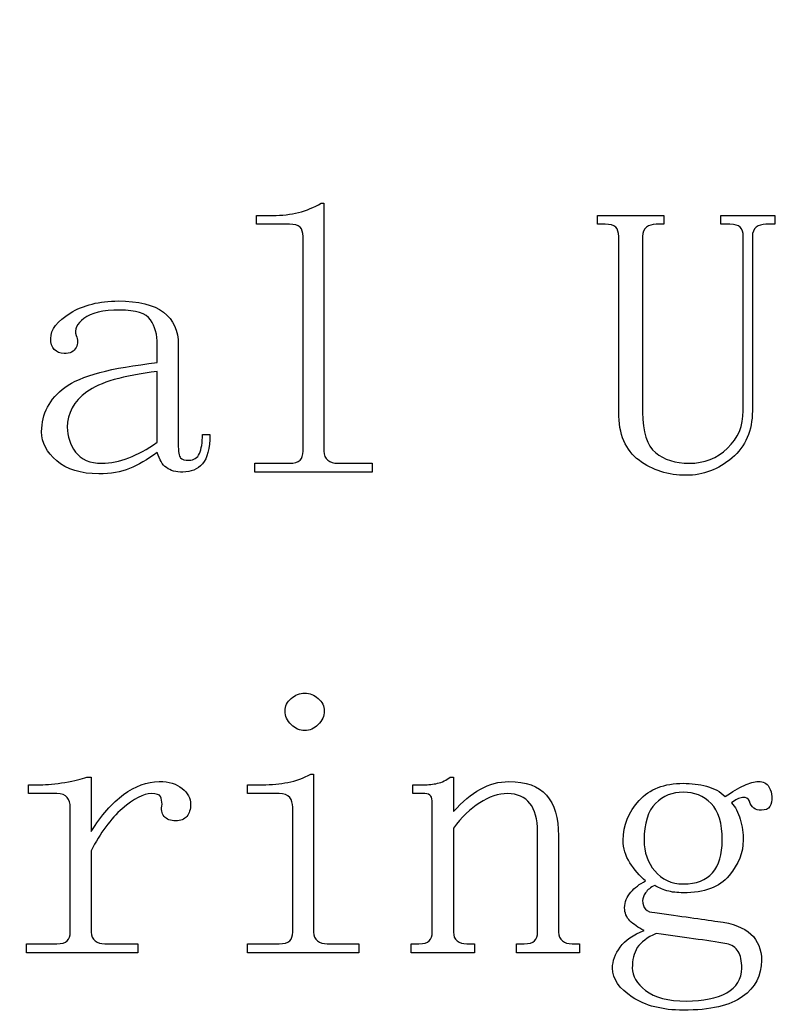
# Model space of a CAD drawing. Header units: centimetres. Extents: x -16.2 to 17, y -13.4 to 15.
# Drawn here: x -1.586 to 0.553, y -13.436 to -10.66 of the extents above; entities that cross this region are included whole.
import ezdxf

# ---------------------------------------------------------------- set-up
doc = ezdxf.new("R2010")
doc.units = ezdxf.units.CM
doc.header["$MEASUREMENT"] = 0
doc.layers.add('Layer 1', color=7, linetype='Continuous')

msp = doc.modelspace()

# ---------------------------------------------------------------- linework, layer by layer
at = {"layer": 'Layer 1'}
for points, knots in [([(-7.21949, 14.95522), (-8.52361, 14.97093), (-9.74516, 14.56794), (-10.84973, 13.70082), (-10.84973, 13.70082), (-10.84973, 13.70082), (-10.85166, 13.70275), (-10.85166, 13.70275), (-10.85166, 13.70275), (-11.50955, 13.23948), (-12.57633, 12.63926), (-13.0194, 11.6776), (-13.0194, 11.6776), (-13.02037, 11.67549), (-13.02229, 11.67393), (-13.02325, 11.67182), (-13.02325, 11.67182), (-13.30174, 11.12043), (-13.57377, 10.84796), (-13.8441, 10.68526), (-13.8441, 10.68526), (-14.11555, 10.52188), (-14.40071, 10.46693), (-14.72083, 10.38659), (-14.72083, 10.38659), (-14.72083, 10.38659), (-14.76322, 10.37503), (-14.76322, 10.37503), (-14.76322, 10.37503), (-14.76322, 10.37503), (-14.79983, 10.34805), (-14.79983, 10.34805), (-14.79983, 10.34805), (-14.79983, 10.34805), (-16.1236, 9.30368), (-16.1236, 9.30368), (-16.1236, 9.30368), (-16.1236, 9.30368), (-16.10048, 9.27478), (-16.10048, 9.27478), (-16.10048, 9.27478), (-16.11891, 9.25474), (-16.1349, 9.23315), (-16.14865, 9.20927), (-16.14865, 9.20927), (-16.14865, 9.20927), (-16.18719, 9.1399), (-16.18719, 9.1399), (-16.18719, 9.1399), (-16.18719, 9.1399), (-16.17177, 9.0609), (-16.17177, 9.0609), (-16.17177, 9.0609), (-15.98109, 8.16352), (-15.45705, 7.51236), (-14.93664, 7.14173), (-14.93664, 7.14173), (-14.67643, 6.95641), (-14.41772, 6.8396), (-14.1813, 6.79875), (-14.1813, 6.79875), (-14.06309, 6.77833), (-13.94856, 6.77543), (-13.83832, 6.80646), (-13.83832, 6.80646), (-13.76699, 6.82653), (-13.69724, 6.86436), (-13.63985, 6.91822), (-13.63985, 6.91822), (-13.63985, 6.91822), (-13.61865, 6.88739), (-13.61865, 6.88739), (-13.61865, 6.88739), (-13.01701, 7.32832), (-12.62539, 7.84974), (-12.4606, 8.43853), (-12.4606, 8.43853), (-11.74107, 9.25585), (-11.14359, 9.56669), (-10.59731, 9.58117), (-10.59731, 9.58117), (-10.04501, 9.59581), (-9.49184, 9.30526), (-8.87468, 8.80849), (-8.87468, 8.80849), (-8.87468, 8.80849), (-8.8689, 8.80464), (-8.8689, 8.80464), (-8.8689, 8.80464), (-8.8689, 8.80464), (-8.86312, 8.80079), (-8.86312, 8.80079), (-8.86312, 8.80079), (-7.67007, 7.96461), (-4.48995, 4.77653), (-3.40427, 3.34001), (-3.40427, 3.34001), (-3.40427, 3.34001), (-3.40235, 3.33616), (-3.40235, 3.33616), (-3.40235, 3.33616), (-3.40235, 3.33616), (-3.3985, 3.33231), (-3.3985, 3.33231), (-3.3985, 3.33231), (-2.6919, 2.49466), (-2.43461, 2.00671), (-2.21347, 1.60197), (-2.21347, 1.60197), (-2.23963, 1.5425), (-2.26368, 1.48433), (-2.28284, 1.42855), (-2.28284, 1.42855), (-2.28284, 1.42855), (-1.90132, 0.97573), (-1.90132, 0.97573), (-1.90132, 0.97573), (-3.97317, -0.98508), (-5.77789, -3.07997), (-7.64728, -5.14211), (-7.64728, -5.14211), (-9.51006, -7.27086), (-11.37438, -8.9033), (-13.23716, -10.4892), (-13.23716, -10.4892), (-13.44439, -11.25479), (-12.83746, -11.67123), (-12.44329, -12.17907), (-12.44329, -12.17907), (-12.44329, -12.17907), (-9.61463, -13.24849), (-9.61463, -13.24849), (-9.61463, -13.24849), (-9.61463, -13.24849), (-8.95949, -12.93826), (-8.95949, -12.93826), (-8.95949, -12.93826), (-8.5714, -11.42404), (-7.40714, -9.60423), (-6.85534, -9.48914), (-6.85534, -9.48914), (-6.62524, -8.81843), (-6.08411, -8.25138), (-5.30227, -7.76458), (-5.30227, -7.76458), (-5.02219, -7.14502), (-4.57904, -6.57845), (-3.7492, -6.14215), (-3.7492, -6.14215), (-3.30927, -5.55291), (-2.84626, -4.97899), (-1.95527, -4.66038), (-1.95527, -4.66038), (-1.95527, -4.66038), (0.44948, -1.81052), (0.44948, -1.81052), (0.44948, -1.81052), (0.44948, -1.81052), (2.7521, -4.53898), (2.7521, -4.53898), (2.7521, -4.53898), (3.64309, -4.85759), (4.10609, -5.43151), (4.54603, -6.02075), (4.54603, -6.02075), (5.37586, -6.45705), (5.81902, -7.02363), (6.0991, -7.64318), (6.0991, -7.64318), (6.88094, -8.12998), (7.42207, -8.69702), (7.65217, -9.36774), (7.65217, -9.36774), (8.20397, -9.48283), (9.36823, -11.30263), (9.75632, -12.81686), (9.75632, -12.81686), (9.75632, -12.81686), (10.41146, -13.12709), (10.41146, -13.12709), (10.41146, -13.12709), (10.41146, -13.12709), (13.24012, -12.05767), (13.24012, -12.05767), (13.24012, -12.05767), (13.6343, -11.54983), (14.24122, -11.13339), (14.03399, -10.3678), (14.03399, -10.3678), (12.17121, -8.78189), (10.30689, -7.14946), (8.44411, -5.02071), (8.44411, -5.02071), (6.60842, -2.99574), (4.83509, -0.9409), (2.80991, 0.98923), (2.80991, 0.98923), (2.80991, 0.98923), (3.07967, 1.30716), (3.07967, 1.30716), (3.07967, 1.30716), (3.06051, 1.36294), (3.03646, 1.4211), (3.0103, 1.48058), (3.0103, 1.48058), (3.23144, 1.88532), (3.48873, 2.37327), (4.19533, 3.21092), (4.19533, 3.21092), (4.19533, 3.21092), (4.19918, 3.21477), (4.19918, 3.21477), (4.19918, 3.21477), (4.19918, 3.21477), (4.2011, 3.21862), (4.2011, 3.21862), (4.2011, 3.21862), (5.2868, 4.65511), (8.46692, 7.84319), (9.65997, 8.67937), (9.65997, 8.67937), (9.65997, 8.67937), (9.66575, 8.68322), (9.66575, 8.68322), (9.66575, 8.68322), (9.66575, 8.68322), (9.67153, 8.68707), (9.67153, 8.68707), (9.67153, 8.68707), (10.28869, 9.18384), (10.84186, 9.47438), (11.39416, 9.45975), (11.39416, 9.45975), (11.94044, 9.44527), (12.53792, 9.13443), (13.25745, 8.31711), (13.25745, 8.31711), (13.42225, 7.72832), (13.81387, 7.2069), (14.4155, 6.76597), (14.4155, 6.76597), (14.4155, 6.76597), (14.43671, 6.7968), (14.43671, 6.7968), (14.43671, 6.7968), (14.4941, 6.74294), (14.56385, 6.70512), (14.63518, 6.68504), (14.63518, 6.68504), (14.74542, 6.65402), (14.85995, 6.65691), (14.97816, 6.67733), (14.97816, 6.67733), (15.21458, 6.71818), (15.47329, 6.835), (15.7335, 7.02031), (15.7335, 7.02031), (16.25391, 7.39094), (16.77795, 8.0421), (16.96863, 8.93948), (16.96863, 8.93948), (16.96863, 8.93948), (16.98405, 9.01848), (16.98405, 9.01848), (16.98405, 9.01848), (16.98405, 9.01848), (16.94551, 9.08785), (16.94551, 9.08785), (16.94551, 9.08785), (16.93176, 9.11173), (16.91577, 9.13332), (16.89734, 9.15336), (16.89734, 9.15336), (16.89734, 9.15336), (16.92046, 9.18226), (16.92046, 9.18226), (16.92046, 9.18226), (16.92046, 9.18226), (15.59669, 10.22663), (15.59669, 10.22663), (15.59669, 10.22663), (15.59669, 10.22663), (15.56008, 10.25361), (15.56008, 10.25361), (15.56008, 10.25361), (15.56008, 10.25361), (15.51769, 10.26517), (15.51769, 10.26517), (15.51769, 10.26517), (15.19757, 10.34551), (14.91241, 10.40046), (14.64096, 10.56384), (14.64096, 10.56384), (14.37062, 10.72654), (14.0986, 10.99901), (13.82011, 11.5504), (13.82011, 11.5504), (13.81913, 11.55251), (13.81723, 11.55408), (13.81626, 11.55618), (13.81626, 11.55618), (13.37319, 12.51784), (12.30641, 13.11806), (11.64852, 13.58133), (11.64852, 13.58133), (11.64852, 13.58133), (11.64659, 13.57941), (11.64659, 13.57941), (11.64659, 13.57941), (10.54202, 14.44653), (9.32047, 14.84952), (8.01635, 14.83381), (8.01635, 14.83381), (7.92941, 14.83276), (7.84196, 14.82892), (7.75429, 14.82418), (7.75429, 14.82418), (7.28556, 14.7988), (6.80588, 14.72119), (6.31877, 14.59295), (6.31877, 14.59295), (6.31877, 14.59295), (3.76565, 13.92432), (3.76565, 13.92432), (3.76565, 13.92432), (3.76565, 13.92432), (3.59608, 13.88), (3.59608, 13.88), (3.59608, 13.88), (3.59608, 13.88), (3.60957, 13.70465), (3.60957, 13.70465), (3.60957, 13.70465), (3.62813, 13.45593), (3.71237, 13.25709), (3.8697, 13.14585), (3.8697, 13.14585), (3.95381, 13.08638), (4.04491, 13.06044), (4.13561, 13.04951), (4.13561, 13.04951), (4.09282, 12.95593), (4.07305, 12.84761), (4.10671, 12.74506), (4.10671, 12.74506), (4.16348, 12.5721), (4.29807, 12.44146), (4.50557, 12.29032), (4.50557, 12.29032), (4.50557, 12.29032), (4.56916, 12.24215), (4.56916, 12.24215), (4.56916, 12.24215), (4.56916, 12.24215), (4.65009, 12.24986), (4.65009, 12.24986), (4.65009, 12.24986), (5.3534, 12.32115), (6.43151, 12.58189), (7.32267, 12.66992), (7.32267, 12.66992), (7.76825, 12.71393), (8.16626, 12.71039), (8.41328, 12.63909), (8.41328, 12.63909), (8.53679, 12.60344), (8.61738, 12.55511), (8.66377, 12.50228), (8.66377, 12.50228), (8.71017, 12.44946), (8.73614, 12.39068), (8.73314, 12.27876), (8.73314, 12.27876), (8.73314, 12.27876), (8.73121, 12.25756), (8.73121, 12.25756), (8.73121, 12.25756), (8.73121, 12.25756), (8.73506, 12.23636), (8.73506, 12.23636), (8.73506, 12.23636), (8.75449, 12.12304), (8.71194, 11.92806), (8.5944, 11.68913), (8.5944, 11.68913), (8.47686, 11.4502), (8.29316, 11.17081), (8.08378, 10.87984), (8.08378, 10.87984), (7.66778, 10.30177), (7.14928, 9.67317), (6.80818, 9.10518), (6.80818, 9.10518), (6.80818, 9.10518), (6.80625, 9.10518), (6.80625, 9.10518), (6.80625, 9.10518), (6.53864, 8.7157), (5.54, 7.45068), (4.3437, 6.17054), (4.3437, 6.17054), (3.3242, 5.0796), (2.14642, 3.97018), (1.16627, 3.34959), (1.16627, 3.34959), (1.09147, 3.37635), (1.01593, 3.39817), (0.94083, 3.41318), (0.94083, 3.41318), (0.78353, 3.29222), (0.62829, 3.1698), (0.47452, 3.04707), (0.47452, 3.04707), (0.27121, 3.21128), (0.0655, 3.37346), (-0.14401, 3.53457), (-0.14401, 3.53457), (-0.21912, 3.51957), (-0.29466, 3.49774), (-0.36945, 3.47098), (-0.36945, 3.47098), (-1.34957, 4.0916), (-2.52734, 5.20102), (-3.54685, 6.29197), (-3.54685, 6.29197), (-4.74315, 7.5721), (-5.74178, 8.83712), (-6.0094, 9.2266), (-6.0094, 9.2266), (-6.0094, 9.2266), (-6.01132, 9.2266), (-6.01132, 9.2266), (-6.01132, 9.2266), (-6.35242, 9.79459), (-6.87092, 10.42318), (-7.28691, 11.00126), (-7.28691, 11.00126), (-7.4963, 11.29223), (-7.67999, 11.57162), (-7.79753, 11.81055), (-7.79753, 11.81055), (-7.91507, 12.04948), (-7.95762, 12.24447), (-7.93819, 12.35778), (-7.93819, 12.35778), (-7.93819, 12.35778), (-7.93434, 12.37898), (-7.93434, 12.37898), (-7.93434, 12.37898), (-7.93434, 12.37898), (-7.93626, 12.40018), (-7.93626, 12.40018), (-7.93626, 12.40018), (-7.93926, 12.5121), (-7.91329, 12.57087), (-7.86689, 12.6237), (-7.86689, 12.6237), (-7.82049, 12.67652), (-7.73991, 12.72486), (-7.6164, 12.76051), (-7.6164, 12.76051), (-7.36938, 12.83181), (-6.97137, 12.83535), (-6.52579, 12.79134), (-6.52579, 12.79134), (-5.63462, 12.70331), (-4.55652, 12.44257), (-3.85321, 12.37128), (-3.85321, 12.37128), (-3.85321, 12.37128), (-3.77228, 12.36357), (-3.77228, 12.36357), (-3.77228, 12.36357), (-3.77228, 12.36357), (-3.70869, 12.41174), (-3.70869, 12.41174), (-3.70869, 12.41174), (-3.50118, 12.56288), (-3.36659, 12.69352), (-3.30983, 12.86648), (-3.30983, 12.86648), (-3.27617, 12.96903), (-3.29595, 13.07735), (-3.33873, 13.17093), (-3.33873, 13.17093), (-3.24803, 13.18186), (-3.15693, 13.2078), (-3.07282, 13.26727), (-3.07282, 13.26727), (-2.91549, 13.37851), (-2.83125, 13.57734), (-2.81269, 13.82606), (-2.81269, 13.82606), (-2.81269, 13.82606), (-2.7992, 14.00141), (-2.7992, 14.00141), (-2.7992, 14.00141), (-2.7992, 14.00141), (-2.96877, 14.04573), (-2.96877, 14.04573), (-2.96877, 14.04573), (-2.96877, 14.04573), (-5.52189, 14.71436), (-5.52189, 14.71436), (-5.52189, 14.71436), (-6.009, 14.84259), (-6.48868, 14.9202), (-6.95742, 14.94559), (-6.95742, 14.94559), (-7.04508, 14.95034), (-7.13253, 14.95418), (-7.21948, 14.95522), (-7.21948, 14.95522), (-7.21948, 14.95522), (-7.21949, 14.95522), (-7.21949, 14.95522)], [0, 0, 0, 0, 0.0076923, 0.0076923, 0.0076923, 0.0076923, 0.0153846, 0.0153846, 0.0153846, 0.0153846, 0.0230769, 0.0230769, 0.0230769, 0.0230769, 0.0307692, 0.0307692, 0.0307692, 0.0307692, 0.0384615, 0.0384615, 0.0384615, 0.0384615, 0.0461538, 0.0461538, 0.0461538, 0.0461538, 0.0538462, 0.0538462, 0.0538462, 0.0538462, 0.0615385, 0.0615385, 0.0615385, 0.0615385, 0.0692308, 0.0692308, 0.0692308, 0.0692308, 0.0769231, 0.0769231, 0.0769231, 0.0769231, 0.0846154, 0.0846154, 0.0846154, 0.0846154, 0.0923077, 0.0923077, 0.0923077, 0.0923077, 0.1, 0.1, 0.1, 0.1, 0.1076923, 0.1076923, 0.1076923, 0.1076923, 0.1153846, 0.1153846, 0.1153846, 0.1153846, 0.1230769, 0.1230769, 0.1230769, 0.1230769, 0.1307692, 0.1307692, 0.1307692, 0.1307692, 0.1384615, 0.1384615, 0.1384615, 0.1384615, 0.1461538, 0.1461538, 0.1461538, 0.1461538, 0.1538462, 0.1538462, 0.1538462, 0.1538462, 0.1615385, 0.1615385, 0.1615385, 0.1615385, 0.1692308, 0.1692308, 0.1692308, 0.1692308, 0.1769231, 0.1769231, 0.1769231, 0.1769231, 0.1846154, 0.1846154, 0.1846154, 0.1846154, 0.1923077, 0.1923077, 0.1923077, 0.1923077, 0.2, 0.2, 0.2, 0.2, 0.2076923, 0.2076923, 0.2076923, 0.2076923, 0.2153846, 0.2153846, 0.2153846, 0.2153846, 0.2230769, 0.2230769, 0.2230769, 0.2230769, 0.2307692, 0.2307692, 0.2307692, 0.2307692, 0.2384615, 0.2384615, 0.2384615, 0.2384615, 0.2461538, 0.2461538, 0.2461538, 0.2461538, 0.2538462, 0.2538462, 0.2538462, 0.2538462, 0.2615385, 0.2615385, 0.2615385, 0.2615385, 0.2692308, 0.2692308, 0.2692308, 0.2692308, 0.2769231, 0.2769231, 0.2769231, 0.2769231, 0.2846154, 0.2846154, 0.2846154, 0.2846154, 0.2923077, 0.2923077, 0.2923077, 0.2923077, 0.3, 0.3, 0.3, 0.3, 0.3076923, 0.3076923, 0.3076923, 0.3076923, 0.3153846, 0.3153846, 0.3153846, 0.3153846, 0.3230769, 0.3230769, 0.3230769, 0.3230769, 0.3307692, 0.3307692, 0.3307692, 0.3307692, 0.3384615, 0.3384615, 0.3384615, 0.3384615, 0.3461538, 0.3461538, 0.3461538, 0.3461538, 0.3538462, 0.3538462, 0.3538462, 0.3538462, 0.3615385, 0.3615385, 0.3615385, 0.3615385, 0.3692308, 0.3692308, 0.3692308, 0.3692308, 0.3769231, 0.3769231, 0.3769231, 0.3769231, 0.3846154, 0.3846154, 0.3846154, 0.3846154, 0.3923077, 0.3923077, 0.3923077, 0.3923077, 0.4, 0.4, 0.4, 0.4, 0.4076923, 0.4076923, 0.4076923, 0.4076923, 0.4153846, 0.4153846, 0.4153846, 0.4153846, 0.4230769, 0.4230769, 0.4230769, 0.4230769, 0.4307692, 0.4307692, 0.4307692, 0.4307692, 0.4384615, 0.4384615, 0.4384615, 0.4384615, 0.4461538, 0.4461538, 0.4461538, 0.4461538, 0.4538462, 0.4538462, 0.4538462, 0.4538462, 0.4615385, 0.4615385, 0.4615385, 0.4615385, 0.4692308, 0.4692308, 0.4692308, 0.4692308, 0.4769231, 0.4769231, 0.4769231, 0.4769231, 0.4846154, 0.4846154, 0.4846154, 0.4846154, 0.4923077, 0.4923077, 0.4923077, 0.4923077, 0.5, 0.5, 0.5, 0.5, 0.5076923, 0.5076923, 0.5076923, 0.5076923, 0.5153846, 0.5153846, 0.5153846, 0.5153846, 0.5230769, 0.5230769, 0.5230769, 0.5230769, 0.5307692, 0.5307692, 0.5307692, 0.5307692, 0.5384615, 0.5384615, 0.5384615, 0.5384615, 0.5461538, 0.5461538, 0.5461538, 0.5461538, 0.5538462, 0.5538462, 0.5538462, 0.5538462, 0.5615385, 0.5615385, 0.5615385, 0.5615385, 0.5692308, 0.5692308, 0.5692308, 0.5692308, 0.5769231, 0.5769231, 0.5769231, 0.5769231, 0.5846154, 0.5846154, 0.5846154, 0.5846154, 0.5923077, 0.5923077, 0.5923077, 0.5923077, 0.6, 0.6, 0.6, 0.6, 0.6076923, 0.6076923, 0.6076923, 0.6076923, 0.6153846, 0.6153846, 0.6153846, 0.6153846, 0.6230769, 0.6230769, 0.6230769, 0.6230769, 0.6307692, 0.6307692, 0.6307692, 0.6307692, 0.6384615, 0.6384615, 0.6384615, 0.6384615, 0.6461538, 0.6461538, 0.6461538, 0.6461538, 0.6538462, 0.6538462, 0.6538462, 0.6538462, 0.6615385, 0.6615385, 0.6615385, 0.6615385, 0.6692308, 0.6692308, 0.6692308, 0.6692308, 0.6769231, 0.6769231, 0.6769231, 0.6769231, 0.6846154, 0.6846154, 0.6846154, 0.6846154, 0.6923077, 0.6923077, 0.6923077, 0.6923077, 0.7, 0.7, 0.7, 0.7, 0.7076923, 0.7076923, 0.7076923, 0.7076923, 0.7153846, 0.7153846, 0.7153846, 0.7153846, 0.7230769, 0.7230769, 0.7230769, 0.7230769, 0.7307692, 0.7307692, 0.7307692, 0.7307692, 0.7384615, 0.7384615, 0.7384615, 0.7384615, 0.7461538, 0.7461538, 0.7461538, 0.7461538, 0.7538462, 0.7538462, 0.7538462, 0.7538462, 0.7615385, 0.7615385, 0.7615385, 0.7615385, 0.7692308, 0.7692308, 0.7692308, 0.7692308, 0.7769231, 0.7769231, 0.7769231, 0.7769231, 0.7846154, 0.7846154, 0.7846154, 0.7846154, 0.7923077, 0.7923077, 0.7923077, 0.7923077, 0.8, 0.8, 0.8, 0.8, 0.8076923, 0.8076923, 0.8076923, 0.8076923, 0.8153846, 0.8153846, 0.8153846, 0.8153846, 0.8230769, 0.8230769, 0.8230769, 0.8230769, 0.8307692, 0.8307692, 0.8307692, 0.8307692, 0.8384615, 0.8384615, 0.8384615, 0.8384615, 0.8461538, 0.8461538, 0.8461538, 0.8461538, 0.8538462, 0.8538462, 0.8538462, 0.8538462, 0.8615385, 0.8615385, 0.8615385, 0.8615385, 0.8692308, 0.8692308, 0.8692308, 0.8692308, 0.8769231, 0.8769231, 0.8769231, 0.8769231, 0.8846154, 0.8846154, 0.8846154, 0.8846154, 0.8923077, 0.8923077, 0.8923077, 0.8923077, 0.9, 0.9, 0.9, 0.9, 0.9076923, 0.9076923, 0.9076923, 0.9076923, 0.9153846, 0.9153846, 0.9153846, 0.9153846, 0.9230769, 0.9230769, 0.9230769, 0.9230769, 0.9307692, 0.9307692, 0.9307692, 0.9307692, 0.9384615, 0.9384615, 0.9384615, 0.9384615, 0.9461538, 0.9461538, 0.9461538, 0.9461538, 0.9538462, 0.9538462, 0.9538462, 0.9538462, 0.9615385, 0.9615385, 0.9615385, 0.9615385, 0.9692308, 0.9692308, 0.9692308, 0.9692308, 0.9769231, 0.9769231, 0.9769231, 0.9769231, 0.9846154, 0.9846154, 0.9846154, 0.9846154, 1, 1, 1, 1]), ([(-0.74182, -11.17421), (-0.76147, -11.18544), (-0.7822, -11.19423), (-0.80466, -11.19984), (-0.80466, -11.19984), (-0.82712, -11.20545), (-0.85133, -11.20811), (-0.87659, -11.20811), (-0.87659, -11.20811), (-0.87659, -11.20811), (-0.92289, -11.20811), (-0.92289, -11.20811), (-0.92289, -11.20811), (-0.92289, -11.20811), (-0.92289, -11.23291), (-0.92289, -11.23291), (-0.92289, -11.23291), (-0.92289, -11.23291), (-0.83029, -11.23291), (-0.83029, -11.23291), (-0.83029, -11.23291), (-0.81626, -11.23291), (-0.80614, -11.23557), (-0.80052, -11.24118), (-0.80052, -11.24118), (-0.79491, -11.24679), (-0.79225, -11.25558), (-0.79225, -11.26681), (-0.79225, -11.26681), (-0.79225, -11.26681), (-0.79225, -11.86874), (-0.79225, -11.86874), (-0.79225, -11.86874), (-0.79225, -11.87997), (-0.7949, -11.88876), (-0.80052, -11.89437), (-0.80052, -11.89437), (-0.80613, -11.89998), (-0.81625, -11.90264), (-0.83029, -11.90264), (-0.83029, -11.90264), (-0.83029, -11.90264), (-0.92703, -11.90264), (-0.92703, -11.90264), (-0.92703, -11.90264), (-0.92703, -11.90264), (-0.92703, -11.92744), (-0.92703, -11.92744), (-0.92703, -11.92744), (-0.92703, -11.92744), (-0.59878, -11.92744), (-0.59878, -11.92744), (-0.59878, -11.92744), (-0.59878, -11.92744), (-0.59878, -11.90264), (-0.59878, -11.90264), (-0.59878, -11.90264), (-0.59878, -11.90264), (-0.69552, -11.90264), (-0.69552, -11.90264), (-0.69552, -11.90264), (-0.70675, -11.90264), (-0.71579, -11.89999), (-0.72281, -11.89437), (-0.72281, -11.89437), (-0.72983, -11.88876), (-0.73356, -11.87997), (-0.73356, -11.86874), (-0.73356, -11.86874), (-0.73356, -11.86874), (-0.73356, -11.17421), (-0.73356, -11.17421), (-0.73356, -11.17421), (-0.73356, -11.17421), (-0.74183, -11.17421), (-0.74183, -11.17421), (-0.74183, -11.17421), (-0.74183, -11.17421), (-0.74182, -11.17421), (-0.74182, -11.17421)], [0, 0, 0, 0, 0.047619, 0.047619, 0.047619, 0.047619, 0.0952381, 0.0952381, 0.0952381, 0.0952381, 0.1428571, 0.1428571, 0.1428571, 0.1428571, 0.1904762, 0.1904762, 0.1904762, 0.1904762, 0.2380952, 0.2380952, 0.2380952, 0.2380952, 0.2857143, 0.2857143, 0.2857143, 0.2857143, 0.3333333, 0.3333333, 0.3333333, 0.3333333, 0.3809524, 0.3809524, 0.3809524, 0.3809524, 0.4285714, 0.4285714, 0.4285714, 0.4285714, 0.4761905, 0.4761905, 0.4761905, 0.4761905, 0.5238095, 0.5238095, 0.5238095, 0.5238095, 0.5714286, 0.5714286, 0.5714286, 0.5714286, 0.6190476, 0.6190476, 0.6190476, 0.6190476, 0.6666667, 0.6666667, 0.6666667, 0.6666667, 0.7142857, 0.7142857, 0.7142857, 0.7142857, 0.7619048, 0.7619048, 0.7619048, 0.7619048, 0.8095238, 0.8095238, 0.8095238, 0.8095238, 0.8571429, 0.8571429, 0.8571429, 0.8571429, 0.9047619, 0.9047619, 0.9047619, 0.9047619, 1, 1, 1, 1]), ([(0.03291, -11.20811), (0.03291, -11.20811), (0.03291, -11.23291), (0.03291, -11.23291), (0.03291, -11.23291), (0.03291, -11.23291), (0.05441, -11.23291), (0.05441, -11.23291), (0.05441, -11.23291), (0.06844, -11.23291), (0.07856, -11.23557), (0.08418, -11.24118), (0.08418, -11.24118), (0.08979, -11.24679), (0.09245, -11.25558), (0.09245, -11.26681), (0.09245, -11.26681), (0.09245, -11.26681), (0.09245, -11.7596), (0.09245, -11.7596), (0.09245, -11.7596), (0.09245, -11.82135), (0.11161, -11.8663), (0.1495, -11.89437), (0.1495, -11.89437), (0.18739, -11.92244), (0.23127, -11.93654), (0.28179, -11.93654), (0.28179, -11.93654), (0.32951, -11.93654), (0.37205, -11.92004), (0.40995, -11.88776), (0.40995, -11.88776), (0.44784, -11.85548), (0.467, -11.81161), (0.467, -11.75547), (0.467, -11.75547), (0.467, -11.75547), (0.467, -11.26682), (0.467, -11.26682), (0.467, -11.26682), (0.467, -11.25559), (0.47073, -11.2468), (0.47775, -11.24119), (0.47775, -11.24119), (0.48477, -11.23558), (0.49381, -11.23292), (0.50504, -11.23292), (0.50504, -11.23292), (0.50504, -11.23292), (0.52984, -11.23292), (0.52984, -11.23292), (0.52984, -11.23292), (0.52984, -11.23292), (0.52984, -11.20812), (0.52984, -11.20812), (0.52984, -11.20812), (0.52984, -11.20812), (0.37853, -11.20812), (0.37853, -11.20812), (0.37853, -11.20812), (0.37853, -11.20812), (0.37853, -11.23292), (0.37853, -11.23292), (0.37853, -11.23292), (0.37853, -11.23292), (0.40416, -11.23292), (0.40416, -11.23292), (0.40416, -11.23292), (0.41819, -11.23292), (0.42748, -11.23558), (0.4331, -11.24119), (0.4331, -11.24119), (0.43871, -11.2468), (0.44137, -11.25559), (0.44137, -11.26682), (0.44137, -11.26682), (0.44137, -11.26682), (0.44137, -11.75547), (0.44137, -11.75547), (0.44137, -11.75547), (0.44137, -11.79757), (0.42702, -11.83241), (0.39755, -11.86048), (0.39755, -11.86048), (0.36808, -11.88855), (0.33217, -11.90265), (0.29006, -11.90265), (0.29006, -11.90265), (0.25076, -11.90265), (0.21966, -11.89253), (0.1958, -11.87288), (0.1958, -11.87288), (0.17194, -11.85323), (0.15942, -11.81574), (0.15942, -11.75961), (0.15942, -11.75961), (0.15942, -11.75961), (0.15942, -11.26682), (0.15942, -11.26682), (0.15942, -11.26682), (0.15942, -11.25559), (0.16315, -11.2468), (0.17017, -11.24119), (0.17017, -11.24119), (0.17719, -11.23558), (0.18623, -11.23292), (0.19746, -11.23292), (0.19746, -11.23292), (0.19746, -11.23292), (0.21896, -11.23292), (0.21896, -11.23292), (0.21896, -11.23292), (0.21896, -11.23292), (0.21896, -11.20812), (0.21896, -11.20812), (0.21896, -11.20812), (0.21896, -11.20812), (0.03292, -11.20812), (0.03292, -11.20812), (0.03292, -11.20812), (0.03292, -11.20812), (0.03291, -11.20811), (0.03291, -11.20811)], [0, 0, 0, 0, 0.03125, 0.03125, 0.03125, 0.03125, 0.0625, 0.0625, 0.0625, 0.0625, 0.09375, 0.09375, 0.09375, 0.09375, 0.125, 0.125, 0.125, 0.125, 0.15625, 0.15625, 0.15625, 0.15625, 0.1875, 0.1875, 0.1875, 0.1875, 0.21875, 0.21875, 0.21875, 0.21875, 0.25, 0.25, 0.25, 0.25, 0.28125, 0.28125, 0.28125, 0.28125, 0.3125, 0.3125, 0.3125, 0.3125, 0.34375, 0.34375, 0.34375, 0.34375, 0.375, 0.375, 0.375, 0.375, 0.40625, 0.40625, 0.40625, 0.40625, 0.4375, 0.4375, 0.4375, 0.4375, 0.46875, 0.46875, 0.46875, 0.46875, 0.5, 0.5, 0.5, 0.5, 0.53125, 0.53125, 0.53125, 0.53125, 0.5625, 0.5625, 0.5625, 0.5625, 0.59375, 0.59375, 0.59375, 0.59375, 0.625, 0.625, 0.625, 0.625, 0.65625, 0.65625, 0.65625, 0.65625, 0.6875, 0.6875, 0.6875, 0.6875, 0.71875, 0.71875, 0.71875, 0.71875, 0.75, 0.75, 0.75, 0.75, 0.78125, 0.78125, 0.78125, 0.78125, 0.8125, 0.8125, 0.8125, 0.8125, 0.84375, 0.84375, 0.84375, 0.84375, 0.875, 0.875, 0.875, 0.875, 0.90625, 0.90625, 0.90625, 0.90625, 0.9375, 0.9375, 0.9375, 0.9375, 1, 1, 1, 1]), ([(-1.30985, -11.44789), (-1.36318, -11.44789), (-1.40813, -11.45934), (-1.44462, -11.48179), (-1.44462, -11.48179), (-1.48111, -11.50425), (-1.49919, -11.52763), (-1.49919, -11.5529), (-1.49919, -11.5529), (-1.49919, -11.56693), (-1.49629, -11.5773), (-1.48927, -11.58432), (-1.48927, -11.58432), (-1.48225, -11.59134), (-1.47321, -11.59507), (-1.46198, -11.59507), (-1.46198, -11.59507), (-1.44514, -11.59507), (-1.43369, -11.58976), (-1.42808, -11.57853), (-1.42808, -11.57853), (-1.42247, -11.5673), (-1.42247, -11.55586), (-1.42808, -11.54463), (-1.42808, -11.54463), (-1.43369, -11.52779), (-1.42623, -11.51211), (-1.40658, -11.49667), (-1.40658, -11.49667), (-1.38693, -11.48123), (-1.35343, -11.47352), (-1.30571, -11.47352), (-1.30571, -11.47352), (-1.2608, -11.47352), (-1.23235, -11.48256), (-1.21972, -11.50081), (-1.21972, -11.50081), (-1.20709, -11.51906), (-1.2007, -11.54219), (-1.2007, -11.57026), (-1.2007, -11.57026), (-1.2007, -11.57026), (-1.2007, -11.6207), (-1.2007, -11.6207), (-1.2007, -11.6207), (-1.32982, -11.63473), (-1.41599, -11.65787), (-1.4595, -11.69015), (-1.4595, -11.69015), (-1.50301, -11.72243), (-1.52482, -11.76365), (-1.52482, -11.81417), (-1.52482, -11.81417), (-1.52482, -11.84505), (-1.51072, -11.87217), (-1.48265, -11.89603), (-1.48265, -11.89603), (-1.45458, -11.91989), (-1.41494, -11.93241), (-1.36441, -11.93241), (-1.36441, -11.93241), (-1.33073, -11.93241), (-1.30228, -11.92735), (-1.27842, -11.91753), (-1.27842, -11.91753), (-1.25456, -11.90771), (-1.22877, -11.89253), (-1.2007, -11.87288), (-1.2007, -11.87288), (-1.19509, -11.89253), (-1.1863, -11.90663), (-1.17507, -11.91505), (-1.17507, -11.91505), (-1.16384, -11.92347), (-1.14842, -11.92745), (-1.12877, -11.92745), (-1.12877, -11.92745), (-1.10632, -11.92745), (-1.08823, -11.91974), (-1.0742, -11.9043), (-1.0742, -11.9043), (-1.06017, -11.88886), (-1.05353, -11.86174), (-1.05353, -11.82244), (-1.05353, -11.82244), (-1.05353, -11.82244), (-1.0742, -11.82244), (-1.0742, -11.82244), (-1.0742, -11.82244), (-1.0742, -11.8449), (-1.07686, -11.86273), (-1.08247, -11.87536), (-1.08247, -11.87536), (-1.08808, -11.88799), (-1.0982, -11.89438), (-1.11224, -11.89438), (-1.11224, -11.89438), (-1.12347, -11.89438), (-1.13118, -11.89197), (-1.13539, -11.88777), (-1.13539, -11.88777), (-1.1396, -11.88356), (-1.14201, -11.87054), (-1.142, -11.84808), (-1.142, -11.84808), (-1.142, -11.84808), (-1.142, -11.57027), (-1.142, -11.57027), (-1.142, -11.57027), (-1.142, -11.53097), (-1.15527, -11.50037), (-1.18334, -11.47932), (-1.18334, -11.47932), (-1.21141, -11.45827), (-1.25371, -11.4479), (-1.30984, -11.4479), (-1.30984, -11.4479), (-1.30984, -11.4479), (-1.30985, -11.44789), (-1.30985, -11.44789)], [0, 0, 0, 0, 0.0322581, 0.0322581, 0.0322581, 0.0322581, 0.0645161, 0.0645161, 0.0645161, 0.0645161, 0.0967742, 0.0967742, 0.0967742, 0.0967742, 0.1290323, 0.1290323, 0.1290323, 0.1290323, 0.1612903, 0.1612903, 0.1612903, 0.1612903, 0.1935484, 0.1935484, 0.1935484, 0.1935484, 0.2258065, 0.2258065, 0.2258065, 0.2258065, 0.2580645, 0.2580645, 0.2580645, 0.2580645, 0.2903226, 0.2903226, 0.2903226, 0.2903226, 0.3225806, 0.3225806, 0.3225806, 0.3225806, 0.3548387, 0.3548387, 0.3548387, 0.3548387, 0.3870968, 0.3870968, 0.3870968, 0.3870968, 0.4193548, 0.4193548, 0.4193548, 0.4193548, 0.4516129, 0.4516129, 0.4516129, 0.4516129, 0.483871, 0.483871, 0.483871, 0.483871, 0.516129, 0.516129, 0.516129, 0.516129, 0.5483871, 0.5483871, 0.5483871, 0.5483871, 0.5806452, 0.5806452, 0.5806452, 0.5806452, 0.6129032, 0.6129032, 0.6129032, 0.6129032, 0.6451613, 0.6451613, 0.6451613, 0.6451613, 0.6774194, 0.6774194, 0.6774194, 0.6774194, 0.7096774, 0.7096774, 0.7096774, 0.7096774, 0.7419355, 0.7419355, 0.7419355, 0.7419355, 0.7741935, 0.7741935, 0.7741935, 0.7741935, 0.8064516, 0.8064516, 0.8064516, 0.8064516, 0.8387097, 0.8387097, 0.8387097, 0.8387097, 0.8709677, 0.8709677, 0.8709677, 0.8709677, 0.9032258, 0.9032258, 0.9032258, 0.9032258, 0.9354839, 0.9354839, 0.9354839, 0.9354839, 1, 1, 1, 1]), ([(-1.20071, -11.6455), (-1.20071, -11.6455), (-1.20071, -11.84394), (-1.20071, -11.84394), (-1.20071, -11.84394), (-1.22878, -11.86359), (-1.25565, -11.87794), (-1.28091, -11.88776), (-1.28091, -11.88776), (-1.30617, -11.89758), (-1.33089, -11.90264), (-1.35615, -11.90264), (-1.35615, -11.90264), (-1.38983, -11.90264), (-1.4143, -11.89227), (-1.42974, -11.87122), (-1.42974, -11.87122), (-1.44518, -11.85017), (-1.45289, -11.82703), (-1.45289, -11.80177), (-1.45289, -11.80177), (-1.45289, -11.76247), (-1.43481, -11.72922), (-1.39832, -11.70255), (-1.39832, -11.70255), (-1.36183, -11.67588), (-1.29614, -11.65673), (-1.20071, -11.6455)], [0, 0, 0, 0, 0.125, 0.125, 0.125, 0.125, 0.25, 0.25, 0.25, 0.25, 0.375, 0.375, 0.375, 0.375, 0.5, 0.5, 0.5, 0.5, 0.625, 0.625, 0.625, 0.625, 0.75, 0.75, 0.75, 0.75, 1, 1, 1, 1]), ([(-0.7873, -12.54674), (-0.80133, -12.54674), (-0.81411, -12.5518), (-0.82533, -12.56162), (-0.82533, -12.56162), (-0.83656, -12.57144), (-0.84269, -12.58314), (-0.84269, -12.59717), (-0.84269, -12.59717), (-0.84269, -12.61121), (-0.83655, -12.62398), (-0.82533, -12.6352), (-0.82533, -12.6352), (-0.8141, -12.64643), (-0.80133, -12.65174), (-0.7873, -12.65174), (-0.7873, -12.65174), (-0.77327, -12.65174), (-0.76132, -12.64643), (-0.75009, -12.6352), (-0.75009, -12.6352), (-0.73886, -12.62397), (-0.73273, -12.6112), (-0.73273, -12.59717), (-0.73273, -12.59717), (-0.73273, -12.58314), (-0.73887, -12.57144), (-0.75009, -12.56162), (-0.75009, -12.56162), (-0.76132, -12.5518), (-0.77326, -12.54674), (-0.7873, -12.54674)], [0, 0, 0, 0, 0.1111111, 0.1111111, 0.1111111, 0.1111111, 0.2222222, 0.2222222, 0.2222222, 0.2222222, 0.3333333, 0.3333333, 0.3333333, 0.3333333, 0.4444444, 0.4444444, 0.4444444, 0.4444444, 0.5555556, 0.5555556, 0.5555556, 0.5555556, 0.6666667, 0.6666667, 0.6666667, 0.6666667, 0.7777778, 0.7777778, 0.7777778, 0.7777778, 1, 1, 1, 1]), ([(-1.39832, -12.78238), (-1.41235, -12.78799), (-1.43284, -12.79305), (-1.4595, -12.79726), (-1.4595, -12.79726), (-1.48617, -12.80147), (-1.5093, -12.80388), (-1.52895, -12.80387), (-1.52895, -12.80387), (-1.52895, -12.80387), (-1.56202, -12.80387), (-1.56202, -12.80387), (-1.56202, -12.80387), (-1.56202, -12.80387), (-1.56202, -12.82867), (-1.56202, -12.82867), (-1.56202, -12.82867), (-1.56202, -12.82867), (-1.48264, -12.82867), (-1.48264, -12.82867), (-1.48264, -12.82867), (-1.46861, -12.82867), (-1.45849, -12.8324), (-1.45287, -12.83942), (-1.45287, -12.83942), (-1.44726, -12.84644), (-1.4446, -12.85548), (-1.4446, -12.86671), (-1.4446, -12.86671), (-1.4446, -12.86671), (-1.4446, -13.21646), (-1.4446, -13.21646), (-1.4446, -13.21646), (-1.4446, -13.22769), (-1.44725, -13.23565), (-1.45287, -13.24126), (-1.45287, -13.24126), (-1.45848, -13.24687), (-1.4686, -13.24953), (-1.48264, -13.24953), (-1.48264, -13.24953), (-1.48264, -13.24953), (-1.56698, -13.24953), (-1.56698, -13.24953), (-1.56698, -13.24953), (-1.56698, -13.24953), (-1.56698, -13.27516), (-1.56698, -13.27516), (-1.56698, -13.27516), (-1.56698, -13.27516), (-1.25527, -13.27516), (-1.25527, -13.27516), (-1.25527, -13.27516), (-1.25527, -13.27516), (-1.25527, -13.24953), (-1.25527, -13.24953), (-1.25527, -13.24953), (-1.25527, -13.24953), (-1.34787, -13.24953), (-1.34787, -13.24953), (-1.34787, -13.24953), (-1.3591, -13.24953), (-1.36814, -13.24688), (-1.37516, -13.24126), (-1.37516, -13.24126), (-1.38218, -13.23565), (-1.38591, -13.22768), (-1.38591, -13.21646), (-1.38591, -13.21646), (-1.38591, -13.21646), (-1.38591, -12.98908), (-1.38591, -12.98908), (-1.38591, -12.98908), (-1.36065, -12.93856), (-1.33137, -12.89891), (-1.29909, -12.87084), (-1.29909, -12.87084), (-1.26681, -12.84277), (-1.23969, -12.82867), (-1.21723, -12.82867), (-1.21723, -12.82867), (-1.2032, -12.82867), (-1.19441, -12.83132), (-1.1916, -12.83694), (-1.1916, -12.83694), (-1.18879, -12.84255), (-1.18747, -12.85002), (-1.18747, -12.85844), (-1.18747, -12.85844), (-1.19028, -12.87247), (-1.1887, -12.88392), (-1.18168, -12.89234), (-1.18168, -12.89234), (-1.17466, -12.90076), (-1.16347, -12.90474), (-1.14943, -12.90474), (-1.14943, -12.90474), (-1.1354, -12.90474), (-1.12503, -12.90076), (-1.11801, -12.89234), (-1.11801, -12.89234), (-1.11099, -12.88392), (-1.10726, -12.87248), (-1.10726, -12.85844), (-1.10726, -12.85844), (-1.10726, -12.8416), (-1.1158, -12.82642), (-1.13124, -12.81379), (-1.13124, -12.81379), (-1.14668, -12.80116), (-1.16766, -12.79477), (-1.19573, -12.79477), (-1.19573, -12.79477), (-1.22941, -12.79477), (-1.26267, -12.80729), (-1.29495, -12.83115), (-1.29495, -12.83115), (-1.32723, -12.85501), (-1.35783, -12.88959), (-1.3859, -12.9345), (-1.3859, -12.9345), (-1.3859, -12.9345), (-1.3859, -12.78236), (-1.3859, -12.78236), (-1.3859, -12.78236), (-1.3859, -12.78236), (-1.3983, -12.78236), (-1.3983, -12.78236), (-1.3983, -12.78236), (-1.3983, -12.78236), (-1.39832, -12.78238), (-1.39832, -12.78238)], [0, 0, 0, 0, 0.0294118, 0.0294118, 0.0294118, 0.0294118, 0.0588235, 0.0588235, 0.0588235, 0.0588235, 0.0882353, 0.0882353, 0.0882353, 0.0882353, 0.1176471, 0.1176471, 0.1176471, 0.1176471, 0.1470588, 0.1470588, 0.1470588, 0.1470588, 0.1764706, 0.1764706, 0.1764706, 0.1764706, 0.2058824, 0.2058824, 0.2058824, 0.2058824, 0.2352941, 0.2352941, 0.2352941, 0.2352941, 0.2647059, 0.2647059, 0.2647059, 0.2647059, 0.2941176, 0.2941176, 0.2941176, 0.2941176, 0.3235294, 0.3235294, 0.3235294, 0.3235294, 0.3529412, 0.3529412, 0.3529412, 0.3529412, 0.3823529, 0.3823529, 0.3823529, 0.3823529, 0.4117647, 0.4117647, 0.4117647, 0.4117647, 0.4411765, 0.4411765, 0.4411765, 0.4411765, 0.4705882, 0.4705882, 0.4705882, 0.4705882, 0.5, 0.5, 0.5, 0.5, 0.5294118, 0.5294118, 0.5294118, 0.5294118, 0.5588235, 0.5588235, 0.5588235, 0.5588235, 0.5882353, 0.5882353, 0.5882353, 0.5882353, 0.6176471, 0.6176471, 0.6176471, 0.6176471, 0.6470588, 0.6470588, 0.6470588, 0.6470588, 0.6764706, 0.6764706, 0.6764706, 0.6764706, 0.7058824, 0.7058824, 0.7058824, 0.7058824, 0.7352941, 0.7352941, 0.7352941, 0.7352941, 0.7647059, 0.7647059, 0.7647059, 0.7647059, 0.7941176, 0.7941176, 0.7941176, 0.7941176, 0.8235294, 0.8235294, 0.8235294, 0.8235294, 0.8529412, 0.8529412, 0.8529412, 0.8529412, 0.8823529, 0.8823529, 0.8823529, 0.8823529, 0.9117647, 0.9117647, 0.9117647, 0.9117647, 0.9411765, 0.9411765, 0.9411765, 0.9411765, 1, 1, 1, 1]), ([(-0.77076, -12.77412), (-0.79041, -12.78535), (-0.81197, -12.79306), (-0.83443, -12.79727), (-0.83443, -12.79727), (-0.85689, -12.80148), (-0.88027, -12.80389), (-0.90554, -12.80388), (-0.90554, -12.80388), (-0.90554, -12.80388), (-0.94771, -12.80388), (-0.94771, -12.80388), (-0.94771, -12.80388), (-0.94771, -12.80388), (-0.94771, -12.82868), (-0.94771, -12.82868), (-0.94771, -12.82868), (-0.94771, -12.82868), (-0.85924, -12.82868), (-0.85924, -12.82868), (-0.85924, -12.82868), (-0.84521, -12.82868), (-0.83509, -12.83241), (-0.82947, -12.83943), (-0.82947, -12.83943), (-0.82386, -12.84645), (-0.8212, -12.85549), (-0.8212, -12.86672), (-0.8212, -12.86672), (-0.8212, -12.86672), (-0.8212, -13.21647), (-0.8212, -13.21647), (-0.8212, -13.21647), (-0.8212, -13.2277), (-0.82385, -13.23566), (-0.82947, -13.24127), (-0.82947, -13.24127), (-0.83508, -13.24688), (-0.8452, -13.24954), (-0.85924, -13.24954), (-0.85924, -13.24954), (-0.85924, -13.24954), (-0.94771, -13.24954), (-0.94771, -13.24954), (-0.94771, -13.24954), (-0.94771, -13.24954), (-0.94771, -13.27517), (-0.94771, -13.27517), (-0.94771, -13.27517), (-0.94771, -13.27517), (-0.636, -13.27517), (-0.636, -13.27517), (-0.636, -13.27517), (-0.636, -13.27517), (-0.636, -13.24954), (-0.636, -13.24954), (-0.636, -13.24954), (-0.636, -13.24954), (-0.72447, -13.24954), (-0.72447, -13.24954), (-0.72447, -13.24954), (-0.7357, -13.24954), (-0.74474, -13.24689), (-0.75176, -13.24127), (-0.75176, -13.24127), (-0.75878, -13.23566), (-0.76251, -13.22769), (-0.76251, -13.21647), (-0.76251, -13.21647), (-0.76251, -13.21647), (-0.76251, -12.77412), (-0.76251, -12.77412), (-0.76251, -12.77412), (-0.76251, -12.77412), (-0.77078, -12.77412), (-0.77078, -12.77412), (-0.77078, -12.77412), (-0.77078, -12.77412), (-0.77076, -12.77412), (-0.77076, -12.77412)], [0, 0, 0, 0, 0.047619, 0.047619, 0.047619, 0.047619, 0.0952381, 0.0952381, 0.0952381, 0.0952381, 0.1428571, 0.1428571, 0.1428571, 0.1428571, 0.1904762, 0.1904762, 0.1904762, 0.1904762, 0.2380952, 0.2380952, 0.2380952, 0.2380952, 0.2857143, 0.2857143, 0.2857143, 0.2857143, 0.3333333, 0.3333333, 0.3333333, 0.3333333, 0.3809524, 0.3809524, 0.3809524, 0.3809524, 0.4285714, 0.4285714, 0.4285714, 0.4285714, 0.4761905, 0.4761905, 0.4761905, 0.4761905, 0.5238095, 0.5238095, 0.5238095, 0.5238095, 0.5714286, 0.5714286, 0.5714286, 0.5714286, 0.6190476, 0.6190476, 0.6190476, 0.6190476, 0.6666667, 0.6666667, 0.6666667, 0.6666667, 0.7142857, 0.7142857, 0.7142857, 0.7142857, 0.7619048, 0.7619048, 0.7619048, 0.7619048, 0.8095238, 0.8095238, 0.8095238, 0.8095238, 0.8571429, 0.8571429, 0.8571429, 0.8571429, 0.9047619, 0.9047619, 0.9047619, 0.9047619, 1, 1, 1, 1]), ([(-0.37967, -12.78238), (-0.3909, -12.7908), (-0.40259, -12.79694), (-0.41522, -12.79974), (-0.41522, -12.79974), (-0.42785, -12.80255), (-0.44087, -12.80387), (-0.45491, -12.80387), (-0.45491, -12.80387), (-0.45491, -12.80387), (-0.48468, -12.80387), (-0.48468, -12.80387), (-0.48468, -12.80387), (-0.48468, -12.80387), (-0.48468, -12.82867), (-0.48468, -12.82867), (-0.48468, -12.82867), (-0.48468, -12.82867), (-0.45078, -12.82867), (-0.45078, -12.82867), (-0.45078, -12.82867), (-0.44236, -12.82867), (-0.43705, -12.83108), (-0.43424, -12.83528), (-0.43424, -12.83528), (-0.43143, -12.83949), (-0.43011, -12.84588), (-0.43011, -12.8543), (-0.43011, -12.8543), (-0.43011, -12.8543), (-0.43011, -13.21645), (-0.43011, -13.21645), (-0.43011, -13.21645), (-0.43011, -13.22768), (-0.43276, -13.23564), (-0.43838, -13.24125), (-0.43838, -13.24125), (-0.44399, -13.24686), (-0.45328, -13.24952), (-0.46732, -13.24952), (-0.46732, -13.24952), (-0.46732, -13.24952), (-0.48882, -13.24952), (-0.48882, -13.24952), (-0.48882, -13.24952), (-0.48882, -13.24952), (-0.48882, -13.27515), (-0.48882, -13.27515), (-0.48882, -13.27515), (-0.48882, -13.27515), (-0.31188, -13.27515), (-0.31188, -13.27515), (-0.31188, -13.27515), (-0.31188, -13.27515), (-0.31188, -13.24952), (-0.31188, -13.24952), (-0.31188, -13.24952), (-0.31188, -13.24952), (-0.33338, -13.24952), (-0.33338, -13.24952), (-0.33338, -13.24952), (-0.34461, -13.24952), (-0.35365, -13.24687), (-0.36067, -13.24125), (-0.36067, -13.24125), (-0.36769, -13.23564), (-0.37059, -13.22767), (-0.37059, -13.21645), (-0.37059, -13.21645), (-0.37059, -13.21645), (-0.37059, -12.92541), (-0.37059, -12.92541), (-0.37059, -12.92541), (-0.34813, -12.89453), (-0.32367, -12.87115), (-0.297, -12.8543), (-0.297, -12.8543), (-0.27033, -12.83746), (-0.24454, -12.82867), (-0.21928, -12.82867), (-0.21928, -12.82867), (-0.19121, -12.82867), (-0.17048, -12.83771), (-0.15644, -12.85596), (-0.15644, -12.85596), (-0.14241, -12.87421), (-0.13494, -12.90083), (-0.13494, -12.93451), (-0.13494, -12.93451), (-0.13494, -12.93451), (-0.13494, -13.21646), (-0.13494, -13.21646), (-0.13494, -13.21646), (-0.13494, -13.22769), (-0.13759, -13.23565), (-0.14321, -13.24126), (-0.14321, -13.24126), (-0.14882, -13.24687), (-0.15894, -13.24953), (-0.17298, -13.24953), (-0.17298, -13.24953), (-0.17298, -13.24953), (-0.19365, -13.24953), (-0.19365, -13.24953), (-0.19365, -13.24953), (-0.19365, -13.24953), (-0.19365, -13.27516), (-0.19365, -13.27516), (-0.19365, -13.27516), (-0.19365, -13.27516), (-0.01754, -13.27516), (-0.01754, -13.27516), (-0.01754, -13.27516), (-0.01754, -13.27516), (-0.01754, -13.24953), (-0.01754, -13.24953), (-0.01754, -13.24953), (-0.01754, -13.24953), (-0.03821, -13.24953), (-0.03821, -13.24953), (-0.03821, -13.24953), (-0.04944, -13.24953), (-0.05848, -13.24688), (-0.0655, -13.24126), (-0.0655, -13.24126), (-0.07252, -13.23565), (-0.07625, -13.22768), (-0.07625, -13.21646), (-0.07625, -13.21646), (-0.07625, -13.21646), (-0.07625, -12.94692), (-0.07625, -12.94692), (-0.07625, -12.94692), (-0.07625, -12.8964), (-0.08769, -12.85808), (-0.11015, -12.83282), (-0.11015, -12.83282), (-0.13261, -12.80756), (-0.16744, -12.79479), (-0.21516, -12.79479), (-0.21516, -12.79479), (-0.24323, -12.79479), (-0.2701, -12.80225), (-0.29536, -12.81629), (-0.29536, -12.81629), (-0.32062, -12.83033), (-0.34534, -12.85106), (-0.3706, -12.87913), (-0.3706, -12.87913), (-0.3706, -12.87913), (-0.3706, -12.78239), (-0.3706, -12.78239), (-0.3706, -12.78239), (-0.3706, -12.78239), (-0.3797, -12.78239), (-0.3797, -12.78239), (-0.3797, -12.78239), (-0.3797, -12.78239), (-0.37967, -12.78238), (-0.37967, -12.78238)], [0, 0, 0, 0, 0.0243902, 0.0243902, 0.0243902, 0.0243902, 0.0487805, 0.0487805, 0.0487805, 0.0487805, 0.0731707, 0.0731707, 0.0731707, 0.0731707, 0.097561, 0.097561, 0.097561, 0.097561, 0.1219512, 0.1219512, 0.1219512, 0.1219512, 0.1463415, 0.1463415, 0.1463415, 0.1463415, 0.1707317, 0.1707317, 0.1707317, 0.1707317, 0.195122, 0.195122, 0.195122, 0.195122, 0.2195122, 0.2195122, 0.2195122, 0.2195122, 0.2439024, 0.2439024, 0.2439024, 0.2439024, 0.2682927, 0.2682927, 0.2682927, 0.2682927, 0.2926829, 0.2926829, 0.2926829, 0.2926829, 0.3170732, 0.3170732, 0.3170732, 0.3170732, 0.3414634, 0.3414634, 0.3414634, 0.3414634, 0.3658537, 0.3658537, 0.3658537, 0.3658537, 0.3902439, 0.3902439, 0.3902439, 0.3902439, 0.4146341, 0.4146341, 0.4146341, 0.4146341, 0.4390244, 0.4390244, 0.4390244, 0.4390244, 0.4634146, 0.4634146, 0.4634146, 0.4634146, 0.4878049, 0.4878049, 0.4878049, 0.4878049, 0.5121951, 0.5121951, 0.5121951, 0.5121951, 0.5365854, 0.5365854, 0.5365854, 0.5365854, 0.5609756, 0.5609756, 0.5609756, 0.5609756, 0.5853659, 0.5853659, 0.5853659, 0.5853659, 0.6097561, 0.6097561, 0.6097561, 0.6097561, 0.6341463, 0.6341463, 0.6341463, 0.6341463, 0.6585366, 0.6585366, 0.6585366, 0.6585366, 0.6829268, 0.6829268, 0.6829268, 0.6829268, 0.7073171, 0.7073171, 0.7073171, 0.7073171, 0.7317073, 0.7317073, 0.7317073, 0.7317073, 0.7560976, 0.7560976, 0.7560976, 0.7560976, 0.7804878, 0.7804878, 0.7804878, 0.7804878, 0.804878, 0.804878, 0.804878, 0.804878, 0.8292683, 0.8292683, 0.8292683, 0.8292683, 0.8536585, 0.8536585, 0.8536585, 0.8536585, 0.8780488, 0.8780488, 0.8780488, 0.8780488, 0.902439, 0.902439, 0.902439, 0.902439, 0.9268293, 0.9268293, 0.9268293, 0.9268293, 0.9512195, 0.9512195, 0.9512195, 0.9512195, 1, 1, 1, 1]), ([(0.48353, -12.79479), (0.4723, -12.79479), (0.45928, -12.79852), (0.44384, -12.80554), (0.44384, -12.80554), (0.4284, -12.81256), (0.41057, -12.82293), (0.39092, -12.83696), (0.39092, -12.83696), (0.37689, -12.82293), (0.35988, -12.81364), (0.33883, -12.80802), (0.33883, -12.80802), (0.31778, -12.80241), (0.29597, -12.79975), (0.27351, -12.79975), (0.27351, -12.79975), (0.22018, -12.79975), (0.17896, -12.81543), (0.14949, -12.84771), (0.14949, -12.84771), (0.12002, -12.87999), (0.10484, -12.91723), (0.10484, -12.95933), (0.10484, -12.95933), (0.10484, -12.98179), (0.11123, -13.00252), (0.12386, -13.02217), (0.12386, -13.02217), (0.13649, -13.04182), (0.15084, -13.0594), (0.16768, -13.07343), (0.16768, -13.07343), (0.15084, -13.08185), (0.13757, -13.09222), (0.12634, -13.10485), (0.12634, -13.10485), (0.11511, -13.11748), (0.10898, -13.13183), (0.10898, -13.14867), (0.10898, -13.14867), (0.10898, -13.1627), (0.11404, -13.17523), (0.12386, -13.18505), (0.12386, -13.18505), (0.13368, -13.19487), (0.14671, -13.20391), (0.16355, -13.21234), (0.16355, -13.21234), (0.13267, -13.22357), (0.11061, -13.23899), (0.09658, -13.25864), (0.09658, -13.25864), (0.08255, -13.27829), (0.07508, -13.2977), (0.07508, -13.31734), (0.07508, -13.31734), (0.07508, -13.34822), (0.09399, -13.37534), (0.13048, -13.3992), (0.13048, -13.3992), (0.16697, -13.42306), (0.21458, -13.43558), (0.27352, -13.43558), (0.27352, -13.43558), (0.34931, -13.43558), (0.40462, -13.42281), (0.43971, -13.39755), (0.43971, -13.39755), (0.4748, -13.37229), (0.49263, -13.33795), (0.49263, -13.29585), (0.49263, -13.29585), (0.49263, -13.26497), (0.48251, -13.24051), (0.46286, -13.22226), (0.46286, -13.22226), (0.44321, -13.20402), (0.41236, -13.19232), (0.37026, -13.18671), (0.37026, -13.18671), (0.3478, -13.1839), (0.32201, -13.18017), (0.29254, -13.17596), (0.29254, -13.17596), (0.26307, -13.17175), (0.22981, -13.16752), (0.19332, -13.1619), (0.19332, -13.1619), (0.18209, -13.1619), (0.1733, -13.15842), (0.16769, -13.1528), (0.16769, -13.1528), (0.16208, -13.14719), (0.15942, -13.13922), (0.15942, -13.128), (0.15942, -13.128), (0.15942, -13.12239), (0.16207, -13.11492), (0.16769, -13.1065), (0.16769, -13.1065), (0.1733, -13.09808), (0.18209, -13.09144), (0.19332, -13.08583), (0.19332, -13.08583), (0.20174, -13.09144), (0.21319, -13.0965), (0.22722, -13.10071), (0.22722, -13.10071), (0.24125, -13.10492), (0.25668, -13.1065), (0.27352, -13.1065), (0.27352, -13.1065), (0.33246, -13.1065), (0.37501, -13.09082), (0.40168, -13.05854), (0.40168, -13.05854), (0.42835, -13.02626), (0.44137, -12.993), (0.44137, -12.95932), (0.44137, -12.95932), (0.44137, -12.93967), (0.43872, -12.92026), (0.4331, -12.90062), (0.4331, -12.90062), (0.42749, -12.88097), (0.41952, -12.86555), (0.4083, -12.85432), (0.4083, -12.85432), (0.41953, -12.8459), (0.42989, -12.84084), (0.43972, -12.83944), (0.43972, -12.83944), (0.44954, -12.83804), (0.45593, -12.84177), (0.45874, -12.85019), (0.45874, -12.85019), (0.46155, -12.85861), (0.46553, -12.865), (0.47114, -12.86921), (0.47114, -12.86921), (0.47675, -12.87342), (0.48422, -12.875), (0.49264, -12.875), (0.49264, -12.875), (0.50387, -12.875), (0.51158, -12.8721), (0.51579, -12.86508), (0.51579, -12.86508), (0.52, -12.85806), (0.52158, -12.8482), (0.52158, -12.83697), (0.52158, -12.83697), (0.52158, -12.82855), (0.51893, -12.81951), (0.51331, -12.80968), (0.51331, -12.80968), (0.5077, -12.79986), (0.49758, -12.7948), (0.48354, -12.7948), (0.48354, -12.7948), (0.48354, -12.7948), (0.48353, -12.79479), (0.48353, -12.79479)], [0, 0, 0, 0, 0.0238095, 0.0238095, 0.0238095, 0.0238095, 0.047619, 0.047619, 0.047619, 0.047619, 0.0714286, 0.0714286, 0.0714286, 0.0714286, 0.0952381, 0.0952381, 0.0952381, 0.0952381, 0.1190476, 0.1190476, 0.1190476, 0.1190476, 0.1428571, 0.1428571, 0.1428571, 0.1428571, 0.1666667, 0.1666667, 0.1666667, 0.1666667, 0.1904762, 0.1904762, 0.1904762, 0.1904762, 0.2142857, 0.2142857, 0.2142857, 0.2142857, 0.2380952, 0.2380952, 0.2380952, 0.2380952, 0.2619048, 0.2619048, 0.2619048, 0.2619048, 0.2857143, 0.2857143, 0.2857143, 0.2857143, 0.3095238, 0.3095238, 0.3095238, 0.3095238, 0.3333333, 0.3333333, 0.3333333, 0.3333333, 0.3571429, 0.3571429, 0.3571429, 0.3571429, 0.3809524, 0.3809524, 0.3809524, 0.3809524, 0.4047619, 0.4047619, 0.4047619, 0.4047619, 0.4285714, 0.4285714, 0.4285714, 0.4285714, 0.452381, 0.452381, 0.452381, 0.452381, 0.4761905, 0.4761905, 0.4761905, 0.4761905, 0.5, 0.5, 0.5, 0.5, 0.5238095, 0.5238095, 0.5238095, 0.5238095, 0.547619, 0.547619, 0.547619, 0.547619, 0.5714286, 0.5714286, 0.5714286, 0.5714286, 0.5952381, 0.5952381, 0.5952381, 0.5952381, 0.6190476, 0.6190476, 0.6190476, 0.6190476, 0.6428571, 0.6428571, 0.6428571, 0.6428571, 0.6666667, 0.6666667, 0.6666667, 0.6666667, 0.6904762, 0.6904762, 0.6904762, 0.6904762, 0.7142857, 0.7142857, 0.7142857, 0.7142857, 0.7380952, 0.7380952, 0.7380952, 0.7380952, 0.7619048, 0.7619048, 0.7619048, 0.7619048, 0.7857143, 0.7857143, 0.7857143, 0.7857143, 0.8095238, 0.8095238, 0.8095238, 0.8095238, 0.8333333, 0.8333333, 0.8333333, 0.8333333, 0.8571429, 0.8571429, 0.8571429, 0.8571429, 0.8809524, 0.8809524, 0.8809524, 0.8809524, 0.9047619, 0.9047619, 0.9047619, 0.9047619, 0.9285714, 0.9285714, 0.9285714, 0.9285714, 0.952381, 0.952381, 0.952381, 0.952381, 1, 1, 1, 1]), ([(0.27352, -12.82455), (0.3044, -12.82455), (0.33019, -12.83492), (0.35124, -12.85597), (0.35124, -12.85597), (0.37229, -12.87702), (0.38266, -12.91161), (0.38266, -12.95932), (0.38266, -12.95932), (0.38266, -12.99862), (0.37362, -13.02922), (0.35537, -13.05027), (0.35537, -13.05027), (0.33712, -13.07132), (0.31, -13.08169), (0.27351, -13.08169), (0.27351, -13.08169), (0.23983, -13.08169), (0.21296, -13.06917), (0.19331, -13.04531), (0.19331, -13.04531), (0.17366, -13.02145), (0.16354, -12.993), (0.16354, -12.95932), (0.16354, -12.95932), (0.16354, -12.9116), (0.17473, -12.87702), (0.19579, -12.85597), (0.19579, -12.85597), (0.21684, -12.83492), (0.24264, -12.82455), (0.27351, -12.82455), (0.27351, -12.82455), (0.27351, -12.82455), (0.27352, -12.82455), (0.27352, -12.82455)], [0, 0, 0, 0, 0.1, 0.1, 0.1, 0.1, 0.2, 0.2, 0.2, 0.2, 0.3, 0.3, 0.3, 0.3, 0.4, 0.4, 0.4, 0.4, 0.5, 0.5, 0.5, 0.5, 0.6, 0.6, 0.6, 0.6, 0.7, 0.7, 0.7, 0.7, 0.8, 0.8, 0.8, 0.8, 1, 1, 1, 1]), ([(0.19745, -13.2206), (0.23394, -13.22621), (0.26877, -13.23127), (0.30246, -13.23548), (0.30246, -13.23548), (0.33614, -13.23969), (0.36699, -13.24392), (0.39506, -13.24954), (0.39506, -13.24954), (0.40909, -13.25235), (0.42029, -13.25981), (0.42731, -13.27104), (0.42731, -13.27104), (0.43433, -13.28227), (0.43723, -13.29769), (0.43723, -13.31734), (0.43723, -13.31734), (0.43723, -13.34822), (0.42313, -13.37135), (0.39506, -13.38679), (0.39506, -13.38679), (0.36699, -13.40223), (0.3295, -13.40994), (0.28179, -13.40994), (0.28179, -13.40994), (0.23127, -13.40994), (0.19295, -13.39982), (0.16769, -13.38017), (0.16769, -13.38017), (0.14243, -13.36052), (0.13048, -13.33979), (0.13048, -13.31733), (0.13048, -13.31733), (0.13048, -13.29487), (0.13471, -13.27572), (0.14454, -13.26028), (0.14454, -13.26028), (0.15436, -13.24484), (0.17219, -13.23182), (0.19746, -13.22059), (0.19746, -13.22059), (0.19746, -13.22059), (0.19745, -13.2206), (0.19745, -13.2206)], [0, 0, 0, 0, 0.0833333, 0.0833333, 0.0833333, 0.0833333, 0.1666667, 0.1666667, 0.1666667, 0.1666667, 0.25, 0.25, 0.25, 0.25, 0.3333333, 0.3333333, 0.3333333, 0.3333333, 0.4166667, 0.4166667, 0.4166667, 0.4166667, 0.5, 0.5, 0.5, 0.5, 0.5833333, 0.5833333, 0.5833333, 0.5833333, 0.6666667, 0.6666667, 0.6666667, 0.6666667, 0.75, 0.75, 0.75, 0.75, 0.8333333, 0.8333333, 0.8333333, 0.8333333, 1, 1, 1, 1])]:
    msp.add_open_spline(points, degree=3, knots=knots, dxfattribs=at)

doc.saveas('drawing.dxf')
